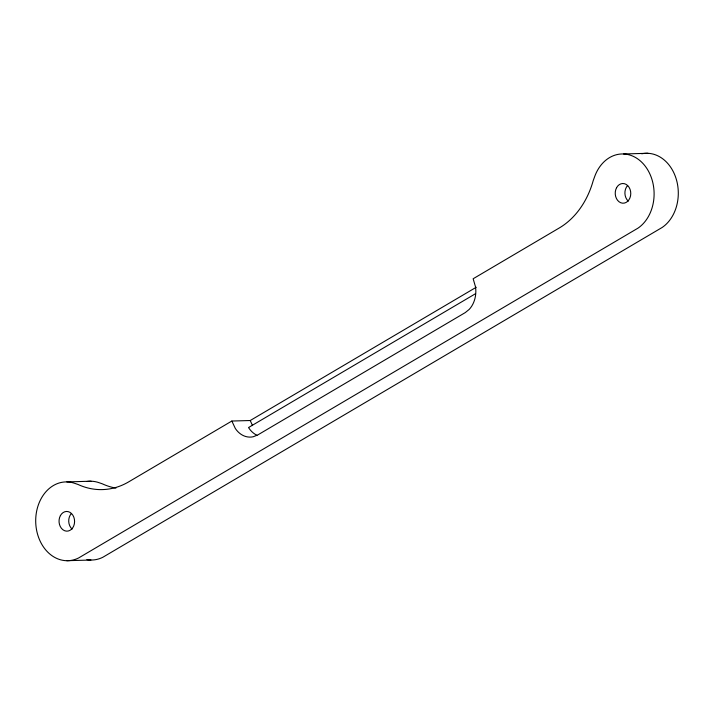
<?xml version="1.0" encoding="UTF-8"?>
<svg xmlns="http://www.w3.org/2000/svg" width="714" height="714" viewBox="0 0 714 714"><rect width="100%" height="100%" fill="white"/><g stroke="black" fill="none" stroke-linecap="round" stroke-linejoin="round"><path stroke-width="1.07" d="M231.854 421.037L128.707 481.852A84.02 66.313 88.4 0 1 78.013 484.458L74.916 483.405A39.413 31.104 88.4 0 0 35.762 523.282A39.413 31.104 88.4 0 0 78.665 557.937L637.995 228.141A39.413 31.104 88.4 0 0 644.001 164.648A39.413 31.104 88.4 0 0 594.512 177.036L593.191 180.696A84.02 66.313 88.4 0 1 559.285 227.971L473.15 278.763L475.515 286.867A23.999 18.939 88.4 0 1 469.223 309.394L465.26 312.598L257.709 434.978L253.202 436.763A23.999 18.939 88.4 0 1 235.334 428.489L231.854 421.037L250.239 420.519L476.22 287.269M475.488 293.722L248.579 427.516L248.883 428.105A23.999 18.939 88.4 0 0 256.969 435.263M623.652 153.974L647.848 153.296M66.866 481.905L91.062 481.218M66.759 560.704L90.946 560.026M252.506 425.589L250.239 420.519M115.909 488.117A84.02 66.313 88.4 0 1 102.209 483.78L99.112 482.718A39.413 31.104 88.4 0 0 87.001 481.477M86.885 559.606A39.413 31.104 88.4 0 0 102.861 557.25L662.181 227.454A39.413 31.104 88.4 0 0 676.533 180.071A39.413 31.104 88.4 0 0 641.761 153.787M72.096 529.083A9.853 7.774 88.4 0 1 71.427 513.464M628.284 201.134A9.853 7.774 88.4 0 1 627.615 185.524M60.395 515.633A9.853 7.774 88.4 0 0 66.215 531.118A9.853 7.774 88.4 0 0 73.828 517.168A9.853 7.774 88.4 0 0 60.395 515.633M616.584 187.684A9.853 7.774 88.4 0 0 622.403 203.169A9.853 7.774 88.4 0 0 630.016 189.228A9.853 7.774 88.4 0 0 616.584 187.684"/></g></svg>
